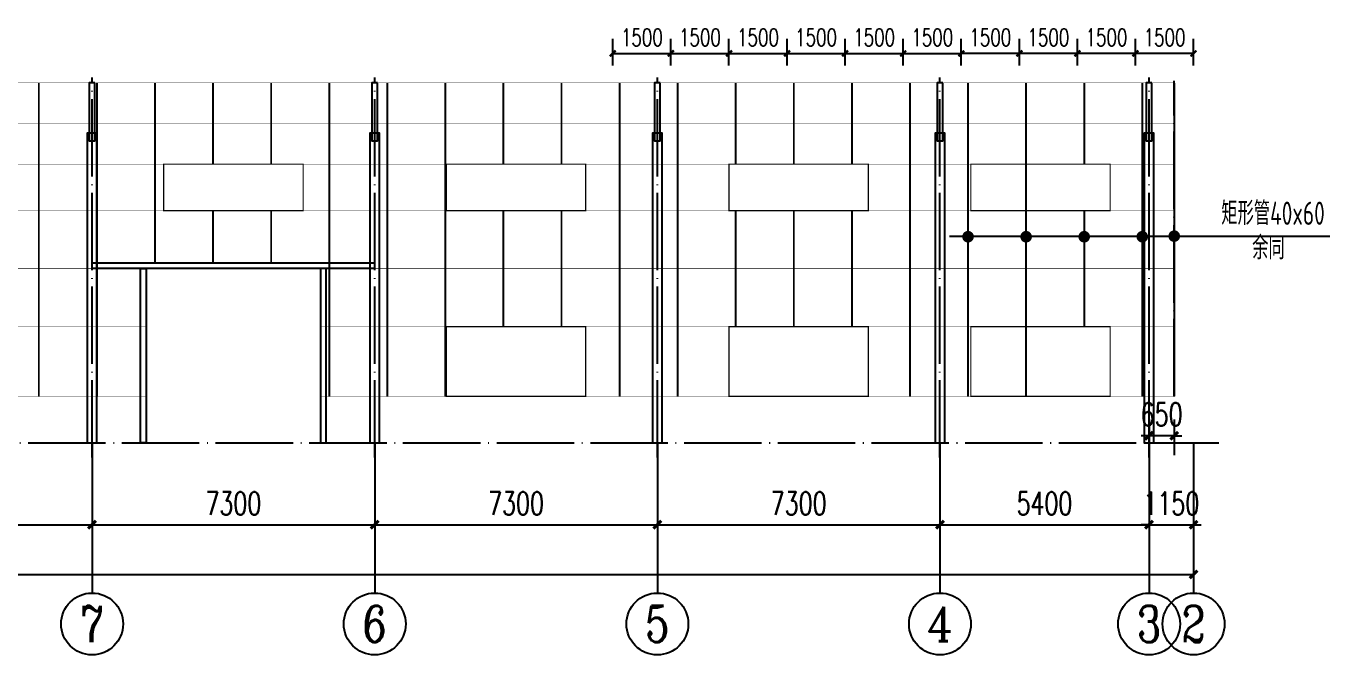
# Model space of a CAD drawing. Extents: x -89996 to 1006241, y -2176 to 440573.
# Drawn here: x 744238 to 777915, y 36532 to 52779 of the extents above; entities that cross this region are included whole.
import ezdxf
from ezdxf.enums import TextEntityAlignment as Align

# ---------------------------------------------------------------- set-up
doc = ezdxf.new("R2010")
doc.units = 0
doc.header["$LTSCALE"] = 1000
doc.header["$MEASUREMENT"] = 0
doc.linetypes.add('DOTE', pattern=[2.42, 2, -0.2, 0.02, -0.2])
doc.layers.add('_0', color=7, linetype='Continuous', lineweight=25)
for name, color, linetype in [('AXIS', 3, 'Continuous'), ('AXIS_TEXT', 7, 'Continuous'), ('DOTE', 1, 'DOTE'), ('GZ', 50, 'Continuous'), ('LT', 27, 'Continuous'), ('TEXT', 7, 'Continuous')]:
    doc.layers.add(name, color=color, linetype=linetype)
doc.styles.add('_TCH_AXIS', font='COMPLEX', dxfattribs={"bigfont": 'GBCBIG'})
doc.styles.add('_TCH_DIM_T3', font='SIMPLEX', dxfattribs={"width": 0.705882, "bigfont": 'GBCBIG'})
doc.styles.add('COMPLEX', font='COMPLEX')
doc.styles.add('TSSD_Label', font='tssdeng.shx', dxfattribs={"width": 0.7, "bigfont": 'hztxt.shx'})
doc.dimstyles.new('_TCH_ARCH&&150', dxfattribs={"dimtxt": 446.25, "dimasz": 150, "dimexe": 375, "dimexo": 450, "dimgap": 189.375, "dimtad": 1, "dimdec": 0, "dimzin": 0, "dimdsep": 46, "dimtxsty": '_TCH_DIM_T3', "dimblk": 'ARCHTICK', "dimcen": 0.09, "dimclrt": 7, "dimazin": 2, "dimtfac": 1, "dimtdec": 0, "dimtix": 1, "dimtmove": 2, "dimatfit": 3, "dimfxl": 0, "dimtolj": 1, "dimtzin": 0, "dimarcsym": 0})
doc.dimstyles.new('_TCH_ARCH&&200', dxfattribs={"dimtxt": 595, "dimasz": 200, "dimexe": 500, "dimexo": 600, "dimgap": 252.5, "dimtad": 1, "dimdec": 0, "dimzin": 0, "dimdsep": 46, "dimtxsty": '_TCH_DIM_T3', "dimblk": 'ARCHTICK', "dimcen": 0.09, "dimclrt": 7, "dimazin": 2, "dimtfac": 1, "dimtdec": 0, "dimtix": 1, "dimtmove": 2, "dimatfit": 3, "dimfxl": 0, "dimtolj": 1, "dimtzin": 0, "dimarcsym": 0})
doc.dimstyles.new('TCH-200-1', dxfattribs={"dimtxt": 595, "dimasz": 200, "dimexe": 500, "dimexo": 600, "dimgap": 252.5, "dimtad": 1, "dimdec": 0, "dimzin": 0, "dimdsep": 46, "dimtxsty": '_TCH_DIM_T3', "dimblk": 'ARCHTICK', "dimcen": 0.09, "dimclrd": 3, "dimclre": 3, "dimclrt": 7, "dimazin": 2, "dimtfac": 1, "dimtdec": 0, "dimtix": 1, "dimtmove": 2, "dimatfit": 3, "dimfxl": 0, "dimtolj": 1, "dimtzin": 0, "dimarcsym": 0})

# ---------------------------------------------------------------- blocks, each defined once
blk = doc.blocks.new('_ArchTick')
at = {"color": 0, "linetype": 'ByBlock', "const_width": 0.4}
blk.add_lwpolyline([(-0.5, -0.5), (0.5, 0.5)], dxfattribs=at)
blk = doc.blocks.new('*D794')
at = {"color": 0, "lineweight": -2, "transparency": 16777216}
for p, q in [((772893, 51762), (772893, 52447)), ((774393, 51762), (774393, 52447)), ((774393, 52072), (772893, 52072))]:
    blk.add_line(p, q, dxfattribs=at)
at = {"layer": 'Defpoints', "color": 0, "transparency": 16777216}
for p in [(772893, 52072), (772893, 51312), (774393, 51312)]:
    blk.add_point(p, dxfattribs=at)
at = {"color": 0, "lineweight": -2, "transparency": 16777216, "xscale": 150, "yscale": 150, "zscale": 150, "rotation": 180}
blk.add_blockref('_ArchTick', (772893, 52072), dxfattribs=at)
at = {"color": 0, "lineweight": -2, "transparency": 16777216, "xscale": 150, "yscale": 150, "zscale": 150}
blk.add_blockref('_ArchTick', (774393, 52072), dxfattribs=at)
at = {"color": 7, "transparency": 16777216, "insert": (773643, 52485), "char_height": 446.2, "attachment_point": 5, "style": '_TCH_DIM_T3'}
blk.add_mtext('\\A1;1500', dxfattribs=at)
blk = doc.blocks.new('*D795')
at = {"color": 0, "lineweight": -2, "transparency": 16777216}
for p, q in [((771393, 51762), (771393, 52449)), ((772893, 51762), (772893, 52449)), ((772893, 52074), (771393, 52074))]:
    blk.add_line(p, q, dxfattribs=at)
at = {"layer": 'Defpoints', "color": 0, "transparency": 16777216}
for p in [(771393, 52074), (771393, 51312), (772893, 51312)]:
    blk.add_point(p, dxfattribs=at)
at = {"color": 0, "lineweight": -2, "transparency": 16777216, "xscale": 150, "yscale": 150, "zscale": 150, "rotation": 180}
blk.add_blockref('_ArchTick', (771393, 52074), dxfattribs=at)
at = {"color": 0, "lineweight": -2, "transparency": 16777216, "xscale": 150, "yscale": 150, "zscale": 150}
blk.add_blockref('_ArchTick', (772893, 52074), dxfattribs=at)
at = {"color": 7, "transparency": 16777216, "insert": (772143, 52487), "char_height": 446.2, "attachment_point": 5, "style": '_TCH_DIM_T3'}
blk.add_mtext('\\A1;1500', dxfattribs=at)
blk = doc.blocks.new('*D796')
at = {"color": 0, "lineweight": -2, "transparency": 16777216}
for p, q in [((769893, 51762), (769893, 52447)), ((771393, 51762), (771393, 52447)), ((771393, 52072), (769893, 52072))]:
    blk.add_line(p, q, dxfattribs=at)
at = {"layer": 'Defpoints', "color": 0, "transparency": 16777216}
for p in [(769893, 52072), (769893, 51312), (771393, 51312)]:
    blk.add_point(p, dxfattribs=at)
at = {"color": 0, "lineweight": -2, "transparency": 16777216, "xscale": 150, "yscale": 150, "zscale": 150, "rotation": 180}
blk.add_blockref('_ArchTick', (769893, 52072), dxfattribs=at)
at = {"color": 0, "lineweight": -2, "transparency": 16777216, "xscale": 150, "yscale": 150, "zscale": 150}
blk.add_blockref('_ArchTick', (771393, 52072), dxfattribs=at)
at = {"color": 7, "transparency": 16777216, "insert": (770643, 52485), "char_height": 446.2, "attachment_point": 5, "style": '_TCH_DIM_T3'}
blk.add_mtext('\\A1;1500', dxfattribs=at)
blk = doc.blocks.new('*D797')
at = {"color": 0, "lineweight": -2, "transparency": 16777216}
for p, q in [((768393, 51762), (768393, 52447)), ((769893, 51762), (769893, 52447)), ((769893, 52072), (768393, 52072))]:
    blk.add_line(p, q, dxfattribs=at)
at = {"layer": 'Defpoints', "color": 0, "transparency": 16777216}
for p in [(768393, 52072), (768393, 51312), (769893, 51312)]:
    blk.add_point(p, dxfattribs=at)
at = {"color": 0, "lineweight": -2, "transparency": 16777216, "xscale": 150, "yscale": 150, "zscale": 150, "rotation": 180}
blk.add_blockref('_ArchTick', (768393, 52072), dxfattribs=at)
at = {"color": 0, "lineweight": -2, "transparency": 16777216, "xscale": 150, "yscale": 150, "zscale": 150}
blk.add_blockref('_ArchTick', (769893, 52072), dxfattribs=at)
at = {"color": 7, "transparency": 16777216, "insert": (769143, 52485), "char_height": 446.2, "attachment_point": 5, "style": '_TCH_DIM_T3'}
blk.add_mtext('\\A1;1500', dxfattribs=at)
blk = doc.blocks.new('*D805')
at = {"color": 0, "lineweight": -2, "transparency": 16777216}
for p, q in [((762393, 51762), (762393, 52447)), ((763893, 51762), (763893, 52447)), ((762393, 52072), (763893, 52072))]:
    blk.add_line(p, q, dxfattribs=at)
at = {"layer": 'Defpoints', "color": 0, "transparency": 16777216}
for p in [(763893, 52072), (762393, 51312), (763893, 51312)]:
    blk.add_point(p, dxfattribs=at)
at = {"color": 0, "lineweight": -2, "transparency": 16777216, "xscale": 150, "yscale": 150, "zscale": 150, "rotation": 180}
blk.add_blockref('_ArchTick', (762393, 52072), dxfattribs=at)
at = {"color": 0, "lineweight": -2, "transparency": 16777216, "xscale": 150, "yscale": 150, "zscale": 150}
blk.add_blockref('_ArchTick', (763893, 52072), dxfattribs=at)
at = {"color": 7, "transparency": 16777216, "insert": (763143, 52485), "char_height": 446.2, "attachment_point": 5, "style": '_TCH_DIM_T3'}
blk.add_mtext('\\A1;1500', dxfattribs=at)
blk = doc.blocks.new('*D806')
at = {"color": 0, "lineweight": -2, "transparency": 16777216}
for p, q in [((763893, 51762), (763893, 52449)), ((765393, 51762), (765393, 52449)), ((763893, 52074), (765393, 52074))]:
    blk.add_line(p, q, dxfattribs=at)
at = {"layer": 'Defpoints', "color": 0, "transparency": 16777216}
for p in [(765393, 52074), (763893, 51312), (765393, 51312)]:
    blk.add_point(p, dxfattribs=at)
at = {"color": 0, "lineweight": -2, "transparency": 16777216, "xscale": 150, "yscale": 150, "zscale": 150, "rotation": 180}
blk.add_blockref('_ArchTick', (763893, 52074), dxfattribs=at)
at = {"color": 0, "lineweight": -2, "transparency": 16777216, "xscale": 150, "yscale": 150, "zscale": 150}
blk.add_blockref('_ArchTick', (765393, 52074), dxfattribs=at)
at = {"color": 7, "transparency": 16777216, "insert": (764643, 52487), "char_height": 446.2, "attachment_point": 5, "style": '_TCH_DIM_T3'}
blk.add_mtext('\\A1;1500', dxfattribs=at)
blk = doc.blocks.new('*D807')
at = {"color": 0, "lineweight": -2, "transparency": 16777216}
for p, q in [((765393, 51762), (765393, 52447)), ((766893, 51762), (766893, 52447)), ((765393, 52072), (766893, 52072))]:
    blk.add_line(p, q, dxfattribs=at)
at = {"layer": 'Defpoints', "color": 0, "transparency": 16777216}
for p in [(766893, 52072), (765393, 51312), (766893, 51312)]:
    blk.add_point(p, dxfattribs=at)
at = {"color": 0, "lineweight": -2, "transparency": 16777216, "xscale": 150, "yscale": 150, "zscale": 150, "rotation": 180}
blk.add_blockref('_ArchTick', (765393, 52072), dxfattribs=at)
at = {"color": 0, "lineweight": -2, "transparency": 16777216, "xscale": 150, "yscale": 150, "zscale": 150}
blk.add_blockref('_ArchTick', (766893, 52072), dxfattribs=at)
at = {"color": 7, "transparency": 16777216, "insert": (766143, 52485), "char_height": 446.2, "attachment_point": 5, "style": '_TCH_DIM_T3'}
blk.add_mtext('\\A1;1500', dxfattribs=at)
blk = doc.blocks.new('*D808')
at = {"color": 0, "lineweight": -2, "transparency": 16777216}
for p, q in [((766893, 51762), (766893, 52447)), ((768393, 51762), (768393, 52447)), ((766893, 52072), (768393, 52072))]:
    blk.add_line(p, q, dxfattribs=at)
at = {"layer": 'Defpoints', "color": 0, "transparency": 16777216}
for p in [(768393, 52072), (766893, 51312), (768393, 51312)]:
    blk.add_point(p, dxfattribs=at)
at = {"color": 0, "lineweight": -2, "transparency": 16777216, "xscale": 150, "yscale": 150, "zscale": 150, "rotation": 180}
blk.add_blockref('_ArchTick', (766893, 52072), dxfattribs=at)
at = {"color": 0, "lineweight": -2, "transparency": 16777216, "xscale": 150, "yscale": 150, "zscale": 150}
blk.add_blockref('_ArchTick', (768393, 52072), dxfattribs=at)
at = {"color": 7, "transparency": 16777216, "insert": (767643, 52485), "char_height": 446.2, "attachment_point": 5, "style": '_TCH_DIM_T3'}
blk.add_mtext('\\A1;1500', dxfattribs=at)
blk = doc.blocks.new('A$C42343755')
at = {"layer": 'DOTE', "linetype": 'DOTE'}
blk.add_line((0, -382), (0, 9436), dxfattribs=at)
at = {"layer": 'GZ'}
for points in [[(-75, 9300), (75, 9300), (75, 7800), (-75, 7800)], [(-125, 0), (-125, 8000), (125, 8000), (125, 0)]]:
    blk.add_lwpolyline(points, close=True, dxfattribs=at)
blk = doc.blocks.new('*D809')
at = {"color": 3, "lineweight": -2, "transparency": 16777216}
for p, q in [((773243, 42612), (773243, 41696)), ((773893, 42612), (773893, 41696)), ((773243, 42196), (773043, 42196)), ((773893, 42196), (773243, 42196)), ((773893, 42196), (774093, 42196))]:
    blk.add_line(p, q, dxfattribs=at)
at = {"layer": 'Defpoints', "color": 0, "transparency": 16777216}
for p in [(773243, 43212), (773893, 43212), (773243, 42196)]:
    blk.add_point(p, dxfattribs=at)
at = {"color": 3, "lineweight": -2, "transparency": 16777216, "xscale": 200, "yscale": 200, "zscale": 200}
blk.add_blockref('_ArchTick', (773243, 42196), dxfattribs=at)
at = {"color": 3, "lineweight": -2, "transparency": 16777216, "xscale": 200, "yscale": 200, "zscale": 200, "rotation": 180}
blk.add_blockref('_ArchTick', (773893, 42196), dxfattribs=at)
at = {"color": 7, "transparency": 16777216, "insert": (773568, 42746), "char_height": 595, "attachment_point": 5, "style": '_TCH_DIM_T3'}
blk.add_mtext('\\A1;650', dxfattribs=at)
blk = doc.blocks.new('*D792')
at = {"color": 0, "lineweight": -2, "transparency": 16777216}
for p, q in [((759393, 51762), (759393, 52447)), ((760893, 51762), (760893, 52447)), ((759393, 52072), (760893, 52072))]:
    blk.add_line(p, q, dxfattribs=at)
at = {"layer": 'Defpoints', "color": 0, "transparency": 16777216}
for p in [(760893, 52072), (759393, 51312), (760893, 51312)]:
    blk.add_point(p, dxfattribs=at)
at = {"color": 0, "lineweight": -2, "transparency": 16777216, "xscale": 150, "yscale": 150, "zscale": 150, "rotation": 180}
blk.add_blockref('_ArchTick', (759393, 52072), dxfattribs=at)
at = {"color": 0, "lineweight": -2, "transparency": 16777216, "xscale": 150, "yscale": 150, "zscale": 150}
blk.add_blockref('_ArchTick', (760893, 52072), dxfattribs=at)
at = {"color": 7, "transparency": 16777216, "insert": (760143, 52485), "char_height": 446.2, "attachment_point": 5, "style": '_TCH_DIM_T3'}
blk.add_mtext('\\A1;1500', dxfattribs=at)
blk = doc.blocks.new('*D793')
at = {"color": 0, "lineweight": -2, "transparency": 16777216}
for p, q in [((760893, 51762), (760893, 52449)), ((762393, 51762), (762393, 52449)), ((760893, 52074), (762393, 52074))]:
    blk.add_line(p, q, dxfattribs=at)
at = {"layer": 'Defpoints', "color": 0, "transparency": 16777216}
for p in [(762393, 52074), (760893, 51312), (762393, 51312)]:
    blk.add_point(p, dxfattribs=at)
at = {"color": 0, "lineweight": -2, "transparency": 16777216, "xscale": 150, "yscale": 150, "zscale": 150, "rotation": 180}
blk.add_blockref('_ArchTick', (760893, 52074), dxfattribs=at)
at = {"color": 0, "lineweight": -2, "transparency": 16777216, "xscale": 150, "yscale": 150, "zscale": 150}
blk.add_blockref('_ArchTick', (762393, 52074), dxfattribs=at)
at = {"color": 7, "transparency": 16777216, "insert": (761643, 52487), "char_height": 446.2, "attachment_point": 5, "style": '_TCH_DIM_T3'}
blk.add_mtext('\\A1;1500', dxfattribs=at)
blk = doc.blocks.new('*D2791')
at = {"layer": 'AXIS', "color": 0, "lineweight": -2, "transparency": 16777216}
for p, q in [((773243, 41412), (773243, 39396)), ((774393, 41412), (774393, 39396)), ((773243, 39896), (773043, 39896)), ((773243, 39896), (774393, 39896)), ((774393, 39896), (774593, 39896))]:
    blk.add_line(p, q, dxfattribs=at)
at = {"layer": 'Defpoints', "color": 0, "transparency": 16777216}
for p in [(773243, 42012), (774393, 42012), (774393, 39896)]:
    blk.add_point(p, dxfattribs=at)
at = {"layer": 'AXIS', "color": 0, "lineweight": -2, "transparency": 16777216, "xscale": 200, "yscale": 200, "zscale": 200}
blk.add_blockref('_ArchTick', (773243, 39896), dxfattribs=at)
at = {"layer": 'AXIS', "color": 0, "lineweight": -2, "transparency": 16777216, "xscale": 200, "yscale": 200, "zscale": 200, "rotation": 180}
blk.add_blockref('_ArchTick', (774393, 39896), dxfattribs=at)
at = {"layer": 'AXIS', "color": 7, "transparency": 16777216, "insert": (773818, 40446), "char_height": 595, "attachment_point": 5, "style": '_TCH_DIM_T3'}
blk.add_mtext('\\A1;1150', dxfattribs=at)
blk = doc.blocks.new('*D2792')
at = {"layer": 'AXIS', "color": 0, "lineweight": -2, "transparency": 16777216}
for p, q in [((767843, 41412), (767843, 39396)), ((773243, 41412), (773243, 39396)), ((767843, 39896), (773243, 39896))]:
    blk.add_line(p, q, dxfattribs=at)
at = {"layer": 'Defpoints', "color": 0, "transparency": 16777216}
for p in [(767843, 42012), (773243, 42012), (773243, 39896)]:
    blk.add_point(p, dxfattribs=at)
at = {"layer": 'AXIS', "color": 0, "lineweight": -2, "transparency": 16777216, "xscale": 200, "yscale": 200, "zscale": 200, "rotation": 180}
blk.add_blockref('_ArchTick', (767843, 39896), dxfattribs=at)
at = {"layer": 'AXIS', "color": 0, "lineweight": -2, "transparency": 16777216, "xscale": 200, "yscale": 200, "zscale": 200}
blk.add_blockref('_ArchTick', (773243, 39896), dxfattribs=at)
at = {"layer": 'AXIS', "color": 7, "transparency": 16777216, "insert": (770543, 40446), "char_height": 595, "attachment_point": 5, "style": '_TCH_DIM_T3'}
blk.add_mtext('\\A1;5400', dxfattribs=at)
blk = doc.blocks.new('*D2793')
at = {"layer": 'AXIS', "color": 0, "lineweight": -2, "transparency": 16777216}
for p, q in [((760543, 41412), (760543, 39396)), ((767843, 41412), (767843, 39396)), ((760543, 39896), (767843, 39896))]:
    blk.add_line(p, q, dxfattribs=at)
at = {"layer": 'Defpoints', "color": 0, "transparency": 16777216}
for p in [(760543, 42012), (767843, 42012), (767843, 39896)]:
    blk.add_point(p, dxfattribs=at)
at = {"layer": 'AXIS', "color": 0, "lineweight": -2, "transparency": 16777216, "xscale": 200, "yscale": 200, "zscale": 200, "rotation": 180}
blk.add_blockref('_ArchTick', (760543, 39896), dxfattribs=at)
at = {"layer": 'AXIS', "color": 0, "lineweight": -2, "transparency": 16777216, "xscale": 200, "yscale": 200, "zscale": 200}
blk.add_blockref('_ArchTick', (767843, 39896), dxfattribs=at)
at = {"layer": 'AXIS', "color": 7, "transparency": 16777216, "insert": (764193, 40446), "char_height": 595, "attachment_point": 5, "style": '_TCH_DIM_T3'}
blk.add_mtext('\\A1;7300', dxfattribs=at)
blk = doc.blocks.new('*D2794')
at = {"layer": 'AXIS', "color": 0, "lineweight": -2, "transparency": 16777216}
for p, q in [((753243, 41412), (753243, 39396)), ((760543, 41412), (760543, 39396)), ((753243, 39896), (760543, 39896))]:
    blk.add_line(p, q, dxfattribs=at)
at = {"layer": 'Defpoints', "color": 0, "transparency": 16777216}
for p in [(753243, 42012), (760543, 42012), (760543, 39896)]:
    blk.add_point(p, dxfattribs=at)
at = {"layer": 'AXIS', "color": 0, "lineweight": -2, "transparency": 16777216, "xscale": 200, "yscale": 200, "zscale": 200, "rotation": 180}
blk.add_blockref('_ArchTick', (753243, 39896), dxfattribs=at)
at = {"layer": 'AXIS', "color": 0, "lineweight": -2, "transparency": 16777216, "xscale": 200, "yscale": 200, "zscale": 200}
blk.add_blockref('_ArchTick', (760543, 39896), dxfattribs=at)
at = {"layer": 'AXIS', "color": 7, "transparency": 16777216, "insert": (756893, 40446), "char_height": 595, "attachment_point": 5, "style": '_TCH_DIM_T3'}
blk.add_mtext('\\A1;7300', dxfattribs=at)
blk = doc.blocks.new('*D2795')
at = {"layer": 'AXIS', "color": 0, "lineweight": -2, "transparency": 16777216}
for p, q in [((745943, 41412), (745943, 39396)), ((753243, 41412), (753243, 39396)), ((745943, 39896), (753243, 39896))]:
    blk.add_line(p, q, dxfattribs=at)
at = {"layer": 'Defpoints', "color": 0, "transparency": 16777216}
for p in [(745943, 42012), (753243, 42012), (753243, 39896)]:
    blk.add_point(p, dxfattribs=at)
at = {"layer": 'AXIS', "color": 0, "lineweight": -2, "transparency": 16777216, "xscale": 200, "yscale": 200, "zscale": 200, "rotation": 180}
blk.add_blockref('_ArchTick', (745943, 39896), dxfattribs=at)
at = {"layer": 'AXIS', "color": 0, "lineweight": -2, "transparency": 16777216, "xscale": 200, "yscale": 200, "zscale": 200}
blk.add_blockref('_ArchTick', (753243, 39896), dxfattribs=at)
at = {"layer": 'AXIS', "color": 7, "transparency": 16777216, "insert": (749593, 40446), "char_height": 595, "attachment_point": 5, "style": '_TCH_DIM_T3'}
blk.add_mtext('\\A1;7300', dxfattribs=at)
blk = doc.blocks.new('*D2796')
at = {"layer": 'AXIS', "color": 0, "lineweight": -2, "transparency": 16777216}
for p, q in [((738643, 41412), (738643, 39396)), ((745943, 41412), (745943, 39396)), ((738643, 39896), (745943, 39896))]:
    blk.add_line(p, q, dxfattribs=at)
at = {"layer": 'Defpoints', "color": 0, "transparency": 16777216}
for p in [(738643, 42012), (745943, 42012), (745943, 39896)]:
    blk.add_point(p, dxfattribs=at)
at = {"layer": 'AXIS', "color": 0, "lineweight": -2, "transparency": 16777216, "xscale": 200, "yscale": 200, "zscale": 200, "rotation": 180}
blk.add_blockref('_ArchTick', (738643, 39896), dxfattribs=at)
at = {"layer": 'AXIS', "color": 0, "lineweight": -2, "transparency": 16777216, "xscale": 200, "yscale": 200, "zscale": 200}
blk.add_blockref('_ArchTick', (745943, 39896), dxfattribs=at)
at = {"layer": 'AXIS', "color": 7, "transparency": 16777216, "insert": (742293, 40446), "char_height": 595, "attachment_point": 5, "style": '_TCH_DIM_T3'}
blk.add_mtext('\\A1;7300', dxfattribs=at)
blk = doc.blocks.new('*D2803')
at = {"layer": 'AXIS', "color": 0, "lineweight": -2, "transparency": 16777216}
for p, q in [((695083, 41412), (695083, 38110)), ((774393, 41412), (774393, 38110)), ((695083, 38610), (774393, 38610))]:
    blk.add_line(p, q, dxfattribs=at)
at = {"layer": 'Defpoints', "color": 0, "transparency": 16777216}
for p in [(695083, 42012), (774393, 42012), (774393, 38610)]:
    blk.add_point(p, dxfattribs=at)
at = {"layer": 'AXIS', "color": 0, "lineweight": -2, "transparency": 16777216, "xscale": 200, "yscale": 200, "zscale": 200, "rotation": 180}
blk.add_blockref('_ArchTick', (695083, 38610), dxfattribs=at)
at = {"layer": 'AXIS', "color": 0, "lineweight": -2, "transparency": 16777216, "xscale": 200, "yscale": 200, "zscale": 200}
blk.add_blockref('_ArchTick', (774393, 38610), dxfattribs=at)
at = {"layer": 'AXIS', "color": 7, "transparency": 16777216, "insert": (734738, 39160), "char_height": 595, "attachment_point": 5, "style": '_TCH_DIM_T3'}
blk.add_mtext('\\A1;79310', dxfattribs=at)
blk = doc.blocks.new('_AXISO')
blk.add_circle((0, 0), 0.5)
at = {"layer": 'AXIS_TEXT', "style": 'COMPLEX', "width": 1.041667}
blk.add_attdef('A', text='', height=0.56, dxfattribs=at).set_placement((-0.25, -0.28), (0.25, -0.28), align=Align.FIT)

msp = doc.modelspace()

# ---------------------------------------------------------------- linework, layer by layer
at = {"color": 6, "const_width": 50}
for points in [[(744568.13, 51311.57), (744568.13, 43211.57)], [(746068.13, 51311.57), (746068.13, 43211.57)], [(747568.13, 51311.57), (747568.13, 46651.57)], [(749068.13, 51311.57), (749068.13, 49211.57)], [(750568.13, 51311.57), (750568.13, 49211.57)], [(752068.13, 51311.57), (752068.13, 43211.57)], [(753568.13, 51311.57), (753568.13, 43211.57)], [(755068.13, 51311.57), (755068.13, 43211.57)], [(756568.13, 51311.57), (756568.13, 49211.57)], [(758068.13, 51311.57), (758068.13, 49211.57)], [(759568.13, 51311.57), (759568.13, 43211.57)], [(761068.13, 51311.57), (761068.13, 43211.57)], [(762568.13, 51311.57), (762568.13, 49211.57)], [(764068.13, 51311.57), (764068.13, 49211.57)], [(765568.13, 51311.57), (765568.13, 49211.57)], [(767068.13, 51311.57), (767068.13, 43211.57)], [(768568.13, 51311.57), (768568.13, 43211.57)], [(770068.13, 51311.57), (770068.13, 43211.57)], [(771568.13, 51311.57), (771568.13, 49211.57)], [(773068.13, 51311.57), (773068.13, 43211.57)], [(773893.14, 51311.57), (773893.14, 43211.57)], [(749068.13, 48011.57), (749068.13, 46651.57)], [(750568.13, 48011.57), (750568.13, 46651.57)], [(756568.13, 48011.57), (756568.13, 45011.57)], [(758068.13, 48011.57), (758068.13, 45011.57)], [(762568.13, 48011.57), (762568.13, 45011.57)], [(764068.13, 48011.57), (764068.13, 45011.57)], [(765568.13, 48011.57), (765568.13, 45011.57)], [(771568.13, 48011.57), (771568.13, 45011.57)]]:
    msp.add_lwpolyline(points, dxfattribs=at)
at = {"const_width": 30}
for points in [[(751393.14, 49211.57), (747793.14, 49211.57), (747793.14, 48011.57), (751393.14, 48011.57)], [(758693.14, 49211.57), (755093.14, 49211.57), (755093.14, 48011.57), (758693.14, 48011.57)], [(765993.14, 49211.57), (762393.14, 49211.57), (762393.14, 48011.57), (765993.14, 48011.57)], [(772238.14, 49211.57), (768638.14, 49211.57), (768638.14, 48011.57), (772238.14, 48011.57)], [(758693.14, 45011.57), (755093.14, 45011.57), (755093.14, 43211.57), (758693.14, 43211.57)], [(765993.14, 45011.57), (762393.14, 45011.57), (762393.14, 43211.57), (765993.14, 43211.57)], [(772238.14, 45011.57), (768638.14, 45011.57), (768638.14, 43211.57), (772238.14, 43211.57)]]:
    msp.add_lwpolyline(points, close=True, dxfattribs=at)
at = {"layer": '_0', "color": 1, "const_width": 150}
for points in [[(768568.13, 47411.57, 1), (768568.13, 47261.57, 1)], [(770068.13, 47411.57, 1), (770068.13, 47261.57, 1)], [(771568.13, 47411.57, 1), (771568.13, 47261.57, 1)], [(773068.13, 47411.57, 1), (773068.13, 47261.57, 1)], [(773893.14, 47426.8, 1), (773893.14, 47276.8, 1)]]:
    msp.add_lwpolyline(points, format="xyb", close=True, dxfattribs=at)
at = {"layer": 'AXIS', "linetype": 'ByBlock'}
msp.add_line((768084.71, 47355.44), (777914.76, 47355.44), dxfattribs=at)
at = {"layer": 'AXIS', "color": 6, "linetype": 'ByBlock'}
for p, q in [((753243.14, 46651.57), (745943.14, 46651.57)), ((753243.14, 46511.57), (745943.14, 46511.57))]:
    msp.add_line(p, q, dxfattribs=at)
at = {"layer": 'AXIS'}
for p, q in [((745943.14, 42011.57), (745943.14, 38131.8)), ((753243.14, 42011.57), (753243.14, 38131.8)), ((760543.14, 42011.57), (760543.14, 38131.8)), ((767843.14, 42011.57), (767843.14, 38131.8)), ((773243.14, 42011.57), (773243.14, 38131.8)), ((774392.97, 42011.57), (774392.97, 38131.8))]:
    msp.add_line(p, q, dxfattribs=at)
at = {"layer": 'AXIS', "color": 6, "linetype": 'ByBlock'}
for points in [[(747193.14, 46511.57), (747343.14, 46511.57), (747343.14, 42011.57), (747193.14, 42011.57)], [(751993.14, 46511.57), (751843.14, 46511.57), (751843.14, 42011.57), (751993.14, 42011.57)]]:
    msp.add_lwpolyline(points, close=True, dxfattribs=at)
at = {"layer": 'DOTE', "linetype": 'DOTE'}
for p, q in [((773893.14, 43211.57), (773893.14, 51361.91)), ((691052.84, 42011.57), (775044.38, 42011.57))]:
    msp.add_line(p, q, dxfattribs=at)
at = {"layer": 'LT', "linetype": 'ByBlock', "const_width": 10}
for points in [[(695083.14, 51311.57), (773893.14, 51311.57)], [(695083.14, 50261.57), (773893.14, 50261.57)], [(695083.14, 49211.57), (773893.14, 49211.57)], [(695083.14, 48011.57), (773893.14, 48011.57)], [(695083.14, 46511.57), (773893.14, 46511.57)], [(716743.14, 45011.57), (747343.14, 45011.57)], [(751843.14, 45011.57), (773893.14, 45011.57)], [(716743.14, 43211.57), (747343.14, 43211.57)], [(751843.14, 43211.57), (773893.14, 43211.57)]]:
    msp.add_lwpolyline(points, dxfattribs=at)

# ---------------------------------------------------------------- block references
at = {"xscale": -1}
for p in [(745943.14, 42011.57), (753243.14, 42011.57), (760543.14, 42011.57), (767843.14, 42011.57), (773243.14, 42011.57)]:
    msp.add_blockref('A$C42343755', p, dxfattribs=at)
at = {"layer": 'AXIS'}
ref = msp.add_blockref('_AXISO', (745943.14, 37331.8), dxfattribs=dict(at, xscale=1600, yscale=1600, zscale=1600))
ref.add_attrib('A', '7', dxfattribs={"layer": 'AXIS_TEXT', "height": 931.9, "style": '_TCH_AXIS'}).set_placement((745632.51, 36865.85), (746253.77, 36865.85), align=Align.FIT)
ref = msp.add_blockref('_AXISO', (753243.14, 37331.8), dxfattribs=dict(at, xscale=1600, yscale=1600, zscale=1600))
ref.add_attrib('A', '6', dxfattribs={"layer": 'AXIS_TEXT', "height": 931.9, "style": '_TCH_AXIS'}).set_placement((752932.51, 36865.85), (753553.77, 36865.85), align=Align.FIT)
ref = msp.add_blockref('_AXISO', (760543.14, 37331.8), dxfattribs=dict(at, xscale=1600, yscale=1600, zscale=1600))
ref.add_attrib('A', '5', dxfattribs={"layer": 'AXIS_TEXT', "height": 931.9, "style": '_TCH_AXIS'}).set_placement((760232.51, 36865.85), (760853.77, 36865.85), align=Align.FIT)
ref = msp.add_blockref('_AXISO', (767843.14, 37331.8), dxfattribs=dict(at, xscale=1600, yscale=1600, zscale=1600))
ref.add_attrib('A', '4', dxfattribs={"layer": 'AXIS_TEXT', "height": 890.88, "style": '_TCH_AXIS'}).set_placement((767503.76, 36886.35), (768182.52, 36886.35), align=Align.FIT)
ref = msp.add_blockref('_AXISO', (773243.14, 37331.8), dxfattribs=dict(at, xscale=1600, yscale=1600, zscale=1600))
ref.add_attrib('A', '3', dxfattribs={"layer": 'AXIS_TEXT', "height": 931.9, "style": '_TCH_AXIS'}).set_placement((772932.51, 36865.85), (773553.77, 36865.85), align=Align.FIT)
ref = msp.add_blockref('_AXISO', (774392.97, 37331.8), dxfattribs=dict(at, xscale=1600, yscale=1600, zscale=1600))
ref.add_attrib('A', '2', dxfattribs={"layer": 'AXIS_TEXT', "height": 931.9, "style": '_TCH_AXIS'}).set_placement((774082.33, 36865.85), (774703.6, 36865.85), align=Align.FIT)

# ---------------------------------------------------------------- texts
at = {"layer": 'TEXT', "style": 'TSSD_Label', "width": 0.7}
for s, p in [('矩形管40x60', (777781.77, 47463.26)), ('余同', (776746.39, 46571.42))]:
    msp.add_text(s, height=600, dxfattribs=at).set_placement(p, align=Align.BOTTOM_RIGHT)

# ---------------------------------------------------------------- dimensions: what is measured, and where the dimension line sits
for base, p1, p2, picture, middle in [((760892.97, 52072.36), (759392.97, 51311.57), (760892.97, 51311.56), '*D792', (760142.97, 52484.86)), ((762392.97, 52074.04), (760892.97, 51311.57), (762392.97, 51311.56), '*D793', (761642.97, 52486.54)), ((763892.97, 52072.36), (762392.97, 51311.57), (763892.97, 51311.56), '*D805', (763142.97, 52484.86)), ((765392.97, 52074.04), (763892.97, 51311.57), (765392.97, 51311.56), '*D806', (764642.97, 52486.54)), ((766892.97, 52072.35), (765392.97, 51311.56), (766892.97, 51311.56), '*D807', (766142.97, 52484.85)), ((768392.97, 52072.36), (766892.97, 51311.56), (768392.97, 51311.57), '*D808', (767642.97, 52484.86))]:
    dim = msp.add_linear_dim(base=base, p1=p1, p2=p2, dimstyle='_TCH_ARCH&&150')
    dim.commit()
    dim.dimension.update_dxf_attribs({"geometry": picture, "text_midpoint": middle})
for base, p1, p2, dimstyle, picture, middle in [((768392.97, 52072.36), (769892.97, 51311.56), (768392.97, 51311.57), '_TCH_ARCH&&150', '*D797', (769142.97, 52484.86)), ((769892.97, 52072.35), (771392.97, 51311.56), (769892.97, 51311.56), '_TCH_ARCH&&150', '*D796', (770642.97, 52484.85)), ((771392.97, 52074.04), (772892.97, 51311.57), (771392.97, 51311.56), '_TCH_ARCH&&150', '*D795', (772142.97, 52486.54)), ((772892.97, 52072.36), (774392.97, 51311.57), (772892.97, 51311.56), '_TCH_ARCH&&150', '*D794', (773642.97, 52484.86)), ((773243.14, 42196.24), (773893.14, 43211.57), (773243.14, 43211.57), 'TCH-200-1', '*D809', (773568.14, 42746.24))]:
    dim = msp.add_linear_dim(base=base, p1=p1, p2=p2, angle=180, dimstyle=dimstyle)
    dim.commit()
    dim.dimension.update_dxf_attribs({"geometry": picture, "text_midpoint": middle})
at = {"layer": 'AXIS'}
for p1, p2, distance, picture, middle in [((695083.14, 42011.57), (774392.97, 42011.57), -3401.81, '*D2803', (734738.05, 39159.76)), ((738643.14, 42011.57), (745943.14, 42011.57), -2115.86, '*D2796', (742293.14, 40445.7)), ((745943.14, 42011.57), (753243.14, 42011.57), -2115.86, '*D2795', (749593.14, 40445.7)), ((753243.14, 42011.57), (760543.14, 42011.57), -2115.86, '*D2794', (756893.14, 40445.7)), ((760543.14, 42011.57), (767843.14, 42011.57), -2115.86, '*D2793', (764193.14, 40445.7)), ((767843.14, 42011.57), (773243.14, 42011.57), -2115.86, '*D2792', (770543.14, 40445.7)), ((773243.14, 42011.57), (774392.97, 42011.57), -2115.86, '*D2791', (773818.05, 40445.7))]:
    dim = msp.add_aligned_dim(p1=p1, p2=p2, distance=distance, dimstyle='_TCH_ARCH&&200', dxfattribs=at)
    dim.commit()
    dim.dimension.update_dxf_attribs({"geometry": picture, "text_midpoint": middle})

doc.saveas('drawing.dxf')
